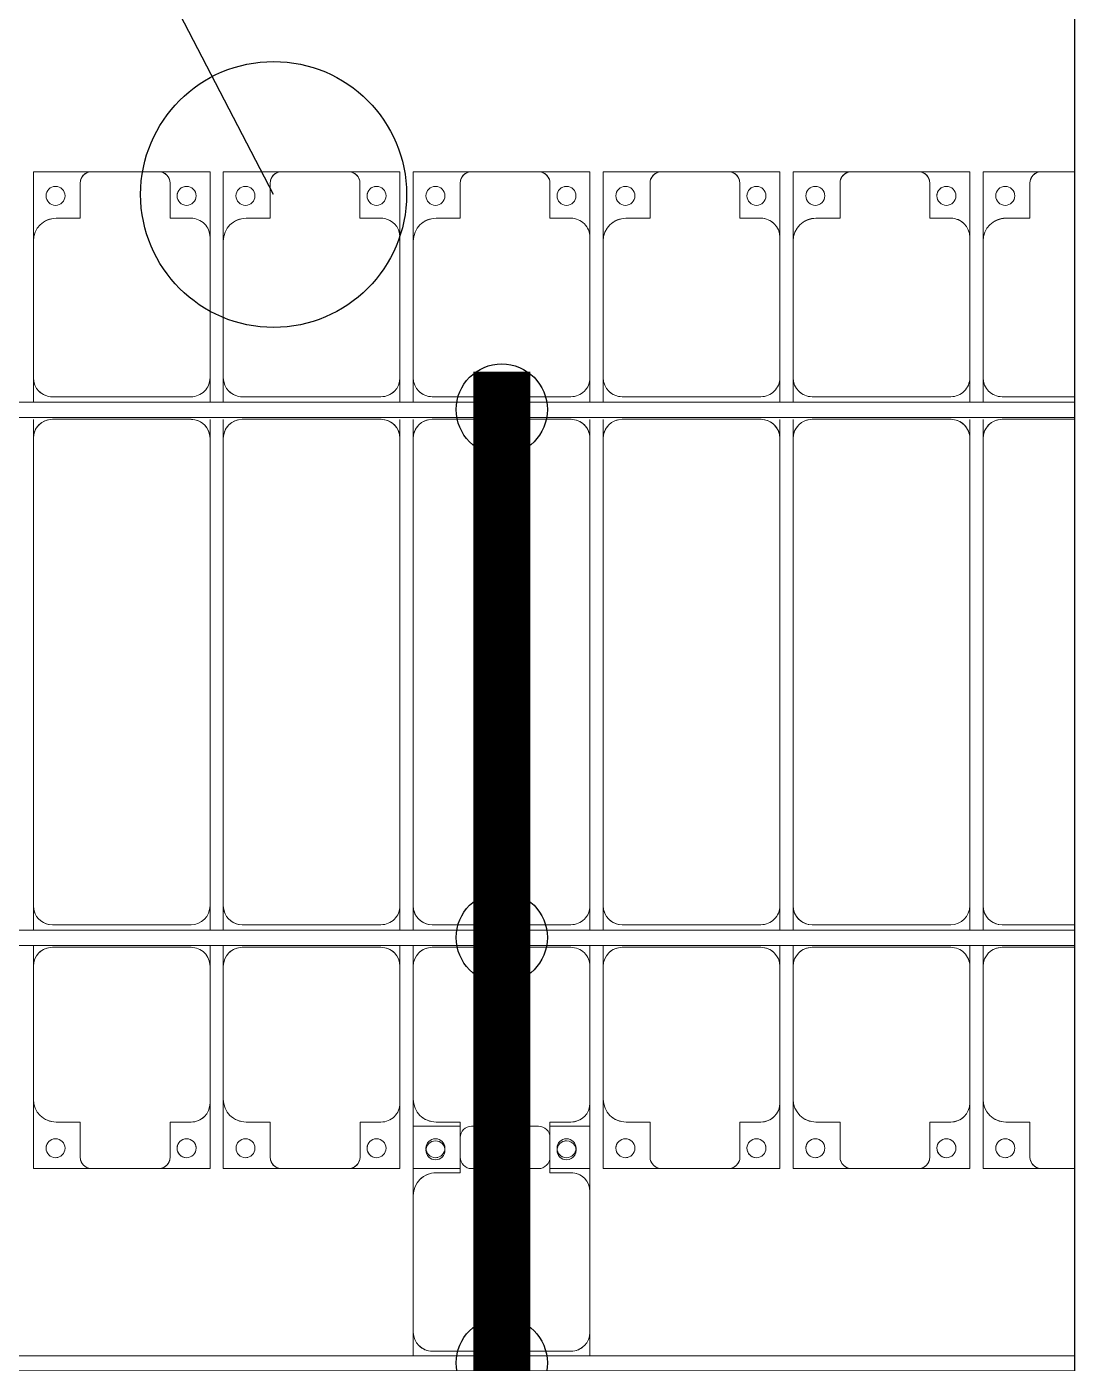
# Model space of a CAD drawing. Header units: millimetres. Extents: x -496478 to -186190, y -204059 to -87354.
# Drawn here: x -441992 to -439231, y -113484 to -109965 of the extents above; entities that cross this region are included whole.
import ezdxf

# ---------------------------------------------------------------- set-up
doc = ezdxf.new("R2010")
doc.units = ezdxf.units.MM
for name, color, linetype, lineweight in [('A-DETL-MBND', 5, 'Continuous', 9), ('A-GENM', 13, 'Continuous', 9), ('S-BEAM', 12, 'Continuous', 9)]:
    doc.layers.add(name, color=color, linetype=linetype, lineweight=lineweight)
for name, color, linetype in [('GC-BICH NEO', 6, 'Continuous'), ('GC-DAY NEO', 5, 'Continuous'), ('GC-HOP 40x60 GIA CUONG', 1, 'Continuous')]:
    doc.layers.add(name, color=color, linetype=linetype)

# ---------------------------------------------------------------- blocks, each defined once
blk = doc.blocks.new('Dầm C52 - Dầm C52-24915-BỐ TRÍ KHUNG KẾT CẤU BÈ PIN 01')
at = {"layer": 'S-BEAM', "color": 1}
for p, q in [((61450.1, 20), (67410.1, 20)), ((67410.1, -20), (61450.1, -20))]:
    blk.add_line(p, q, dxfattribs=at)
blk = doc.blocks.new('Dầm C52 - Hộp 40x60-25667-BỐ TRÍ KHUNG KẾT CẤU BÈ PIN 01')
at = {"layer": 'S-BEAM', "color": 3, "lineweight": 25}
blk.add_line((-45235.9, 20), (45235.9, 20), dxfattribs=at)
blk = doc.blocks.new('Dai phao do pin - DẢI PHAO ĐỠ PIN-15373-BỐ TRÍ KHUNG KẾT CẤU BÈ PIN 01')
at = {"layer": 'A-DETL-MBND', "color": 8}
for p, q in [((68478, 241.6), (68539.7, 241.6)), ((68899.7, 241.6), (68539.7, 241.6)), ((68899.7, 241.6), (69082.2, 241.6)), ((69082.2, 241.6), (69082.2, 118.2)), ((68489.7, 191.6), (68489.7, -173.4)), ((68959.7, 118.2), (68959.7, 181.6)), ((69052.2, 118.2), (68959.7, 118.2)), ((69082.2, -88.2), (69082.2, 88.2)), ((68959.7, -173.4), (68959.7, -118.2)), ((68959.7, -118.2), (69052.2, -118.2)), ((69082.2, -118.2), (69082.2, -223.4)), ((68539.7, -223.4), (68478, -223.4)), ((68539.7, -223.4), (68909.7, -223.4)), ((69082.2, -223.4), (68909.7, -223.4))]:
    blk.add_line(p, q, dxfattribs=at)
for centre, radius, start, end in [((68539.7, 191.6), 50, 90, 180), ((68539.7, 191.6), 50, 135, 180), ((68899.7, 181.6), 60, 0, 90), ((68899.7, 181.6), 60, 0, 45), ((69018.6, 183.2), 25, 0, 180), ((69018.6, 183.2), 25, 180, 360), ((69052.2, 88.2), 30, 0, 90), ((69052.2, -88.2), 30, 270, 0), ((69018.6, -161.8), 25, 0, 180), ((69018.6, -161.8), 25, 60, 90), ((68539.7, -173.4), 50, 180, 270), ((68539.7, -173.4), 50, 180, 225), ((68909.7, -173.4), 50, 270, 360), ((68909.7, -173.4), 50, 315, 360), ((69018.6, -161.8), 25, 180, 0), ((69018.6, -161.8), 25, 30, 45), ((69018.6, -161.8), 25, 0, 15)]:
    blk.add_arc(centre, radius, start, end, dxfattribs=at)
blk = doc.blocks.new('Dải phao đi lại kèm đỡ invester - DẢI PHAO ĐI LẠI-V120-BỐ TRÍ KHUNG KẾT CẤU BÈ PIN 01')
at = {"layer": 'A-DETL-MBND', "color": 8}
for p, q in [((22758.4, 1312.2), (22911.8, 1312.2)), ((22758.4, 1129.7), (22758.4, 1312.2)), ((22911.8, 1312.2), (22758.4, 1312.2)), ((23088.2, 1312.2), (22911.8, 1312.2)), ((23088.2, 1312.2), (23223.4, 1312.2)), ((23223.4, 1312.2), (23088.2, 1312.2)), ((23223.4, 1312.2), (23223.4, 1139.7)), ((23258.4, 1312.2), (23411.8, 1312.2)), ((23258.4, 1129.7), (23258.4, 1312.2)), ((23411.8, 1312.2), (23258.4, 1312.2)), ((23588.2, 1312.2), (23411.8, 1312.2)), ((23588.2, 1312.2), (23723.4, 1312.2)), ((23723.4, 1312.2), (23588.2, 1312.2)), ((23723.4, 1312.2), (23723.4, 1139.7)), ((23758.4, 1312.2), (23911.8, 1312.2)), ((23758.4, 1129.7), (23758.4, 1312.2)), ((23911.8, 1312.2), (23758.4, 1312.2)), ((24088.2, 1312.2), (23911.8, 1312.2)), ((24088.2, 1312.2), (24223.4, 1312.2)), ((24223.4, 1312.2), (24088.2, 1312.2)), ((24223.4, 1312.2), (24223.4, 1139.7)), ((24258.4, 1312.2), (24411.8, 1312.2)), ((24258.4, 1129.7), (24258.4, 1312.2)), ((24411.8, 1312.2), (24258.4, 1312.2)), ((24588.2, 1312.2), (24411.8, 1312.2)), ((24588.2, 1312.2), (24723.4, 1312.2)), ((24723.4, 1312.2), (24588.2, 1312.2)), ((24723.4, 1312.2), (24723.4, 1139.7)), ((24758.4, 1312.2), (24911.8, 1312.2)), ((24758.4, 1129.7), (24758.4, 1312.2)), ((24911.8, 1312.2), (24758.4, 1312.2)), ((25088.2, 1312.2), (24911.8, 1312.2)), ((25088.2, 1312.2), (25223.4, 1312.2)), ((25223.4, 1312.2), (25088.2, 1312.2)), ((25223.4, 1312.2), (25223.4, 1139.7)), ((25258.4, 1312.2), (25411.8, 1312.2)), ((25258.4, 1129.7), (25258.4, 1312.2)), ((25411.8, 1312.2), (25258.4, 1312.2)), ((25500, 1312.2), (25411.8, 1312.2)), ((22881.8, 1282.2), (22881.8, 1189.7)), ((23118.2, 1189.7), (23118.2, 1282.2)), ((23381.8, 1282.2), (23381.8, 1189.7)), ((23618.2, 1189.7), (23618.2, 1282.2)), ((23881.8, 1282.2), (23881.8, 1189.7)), ((24118.2, 1189.7), (24118.2, 1282.2)), ((24381.8, 1282.2), (24381.8, 1189.7)), ((24618.2, 1189.7), (24618.2, 1282.2)), ((24881.8, 1282.2), (24881.8, 1189.7)), ((25118.2, 1189.7), (25118.2, 1282.2)), ((25381.8, 1282.2), (25381.8, 1189.7)), ((22881.8, 1189.7), (22818.4, 1189.7)), ((23173.4, 1189.7), (23118.2, 1189.7)), ((23381.8, 1189.7), (23318.4, 1189.7)), ((23673.4, 1189.7), (23618.2, 1189.7)), ((23881.8, 1189.7), (23818.4, 1189.7)), ((24173.4, 1189.7), (24118.2, 1189.7)), ((24381.8, 1189.7), (24318.4, 1189.7)), ((24673.4, 1189.7), (24618.2, 1189.7)), ((24881.8, 1189.7), (24818.4, 1189.7)), ((25173.4, 1189.7), (25118.2, 1189.7)), ((25381.8, 1189.7), (25318.4, 1189.7)), ((22758.4, 1129.7), (22758.4, 769.7)), ((23223.4, 769.7), (23223.4, 1139.7)), ((23258.4, 1129.7), (23258.4, 769.7)), ((23723.4, 769.7), (23723.4, 1139.7)), ((23758.4, 1129.7), (23758.4, 769.7)), ((24223.4, 769.7), (24223.4, 1139.7)), ((24258.4, 1129.7), (24258.4, 769.7)), ((24723.4, 769.7), (24723.4, 1139.7)), ((24758.4, 1129.7), (24758.4, 769.7)), ((25223.4, 769.7), (25223.4, 1139.7)), ((25258.4, 1129.7), (25258.4, 769.7)), ((22758.4, 705.3), (22758.4, 769.7)), ((23223.4, 769.7), (23223.4, 705.3)), ((23258.4, 705.3), (23258.4, 769.7)), ((23723.4, 769.7), (23723.4, 705.3)), ((23758.4, 705.3), (23758.4, 769.7)), ((24223.4, 769.7), (24223.4, 705.3)), ((24258.4, 705.3), (24258.4, 769.7)), ((24723.4, 769.7), (24723.4, 705.3)), ((24758.4, 705.3), (24758.4, 769.7)), ((25223.4, 769.7), (25223.4, 705.3)), ((25258.4, 705.3), (25258.4, 769.7)), ((22808.4, 719.7), (23173.4, 719.7)), ((23308.4, 719.7), (23673.4, 719.7)), ((23808.4, 719.7), (24173.4, 719.7)), ((24308.4, 719.7), (24673.4, 719.7)), ((24808.4, 719.7), (25173.4, 719.7)), ((25308.4, 719.7), (25500, 719.7)), ((22758.4, 610.3), (22758.4, 660.1)), ((23173.4, 660.3), (22808.4, 660.3)), ((23223.4, 660.1), (23223.4, 610.3)), ((23258.4, 610.3), (23258.4, 660.1)), ((23673.4, 660.3), (23308.4, 660.3)), ((23723.4, 660.1), (23723.4, 610.3)), ((23758.4, 610.3), (23758.4, 660.1)), ((24173.4, 660.3), (23808.4, 660.3)), ((24223.4, 660.1), (24223.4, 610.3)), ((24258.4, 610.3), (24258.4, 660.1)), ((24673.4, 660.3), (24308.4, 660.3)), ((24723.4, 660.1), (24723.4, 610.3)), ((24758.4, 610.3), (24758.4, 660.1)), ((25173.4, 660.3), (24808.4, 660.3)), ((25223.4, 660.1), (25223.4, 610.3)), ((25258.4, 610.3), (25258.4, 660.1)), ((25500, 660.3), (25308.4, 660.3)), ((22758.4, 610.3), (22758.4, -620.3)), ((23223.4, -620.3), (23223.4, 610.3)), ((23258.4, 610.3), (23258.4, -620.3)), ((23723.4, -620.3), (23723.4, 610.3)), ((23758.4, 610.3), (23758.4, -620.3)), ((24223.4, -620.3), (24223.4, 610.3)), ((24258.4, 610.3), (24258.4, -620.3)), ((24723.4, -620.3), (24723.4, 610.3)), ((24758.4, 610.3), (24758.4, -620.3)), ((25223.4, -620.3), (25223.4, 610.3)), ((25258.4, 610.3), (25258.4, -620.3)), ((22758.4, -684.7), (22758.4, -620.3)), ((23223.4, -620.3), (23223.4, -684.7)), ((23258.4, -684.7), (23258.4, -620.3)), ((23723.4, -620.3), (23723.4, -684.7)), ((23758.4, -684.7), (23758.4, -620.3)), ((24223.4, -620.3), (24223.4, -684.7)), ((24258.4, -684.7), (24258.4, -620.3)), ((24723.4, -620.3), (24723.4, -684.7)), ((24758.4, -684.7), (24758.4, -620.3)), ((25223.4, -620.3), (25223.4, -684.7)), ((25258.4, -684.7), (25258.4, -620.3)), ((22808.4, -670.3), (23173.4, -670.3)), ((23308.4, -670.3), (23673.4, -670.3)), ((23808.4, -670.3), (24173.4, -670.3)), ((24308.4, -670.3), (24673.4, -670.3)), ((24808.4, -670.3), (25173.4, -670.3)), ((25308.4, -670.3), (25500, -670.3)), ((22758.4, -779.7), (22758.4, -724.7)), ((23173.4, -729.7), (22808.4, -729.7)), ((23223.4, -724.7), (23223.4, -779.7)), ((23258.4, -779.7), (23258.4, -724.7)), ((23673.4, -729.7), (23308.4, -729.7)), ((23723.4, -724.7), (23723.4, -779.7)), ((23758.4, -779.7), (23758.4, -724.7)), ((24173.4, -729.7), (23808.4, -729.7)), ((24223.4, -724.7), (24223.4, -779.7)), ((24258.4, -779.7), (24258.4, -724.7)), ((24673.4, -729.7), (24308.4, -729.7)), ((24723.4, -724.7), (24723.4, -779.7)), ((24758.4, -779.7), (24758.4, -724.7)), ((25173.4, -729.7), (24808.4, -729.7)), ((25223.4, -724.7), (25223.4, -779.7)), ((25258.4, -779.7), (25258.4, -724.7)), ((25500, -729.7), (25308.4, -729.7)), ((22758.4, -779.7), (22758.4, -1129.7)), ((23223.4, -1139.7), (23223.4, -779.7)), ((23258.4, -779.7), (23258.4, -1129.7)), ((23723.4, -1139.7), (23723.4, -779.7)), ((23758.4, -779.7), (23758.4, -1129.7)), ((24223.4, -1139.7), (24223.4, -779.7)), ((24258.4, -779.7), (24258.4, -1129.7)), ((24723.4, -1139.7), (24723.4, -779.7)), ((24758.4, -779.7), (24758.4, -1129.7)), ((25223.4, -1139.7), (25223.4, -779.7)), ((25258.4, -779.7), (25258.4, -1129.7)), ((22758.4, -1312.2), (22758.4, -1129.7)), ((23223.4, -1139.7), (23223.4, -1312.2)), ((23258.4, -1312.2), (23258.4, -1129.7)), ((23723.4, -1139.7), (23723.4, -1312.2)), ((23758.4, -1312.2), (23758.4, -1129.7)), ((24223.4, -1139.7), (24223.4, -1312.2)), ((24258.4, -1312.2), (24258.4, -1129.7)), ((24723.4, -1139.7), (24723.4, -1312.2)), ((24758.4, -1312.2), (24758.4, -1129.7)), ((25223.4, -1139.7), (25223.4, -1312.2)), ((25258.4, -1312.2), (25258.4, -1129.7)), ((22818.4, -1189.7), (22881.8, -1189.7)), ((22881.8, -1189.7), (22881.8, -1282.2)), ((23118.2, -1282.2), (23118.2, -1189.7)), ((23118.2, -1189.7), (23173.4, -1189.7)), ((23318.4, -1189.7), (23381.8, -1189.7)), ((23381.8, -1189.7), (23381.8, -1282.2)), ((23618.2, -1282.2), (23618.2, -1189.7)), ((23618.2, -1189.7), (23673.4, -1189.7)), ((23818.4, -1189.7), (23881.8, -1189.7)), ((23881.8, -1189.7), (23881.8, -1282.2)), ((24118.2, -1282.2), (24118.2, -1189.7)), ((24118.2, -1189.7), (24173.4, -1189.7)), ((24318.4, -1189.7), (24381.8, -1189.7)), ((24381.8, -1189.7), (24381.8, -1282.2)), ((24618.2, -1282.2), (24618.2, -1189.7)), ((24618.2, -1189.7), (24673.4, -1189.7)), ((24818.4, -1189.7), (24881.8, -1189.7)), ((24881.8, -1189.7), (24881.8, -1282.2)), ((25118.2, -1282.2), (25118.2, -1189.7)), ((25118.2, -1189.7), (25173.4, -1189.7)), ((25318.4, -1189.7), (25381.8, -1189.7)), ((25381.8, -1189.7), (25381.8, -1282.2)), ((22911.8, -1312.2), (22758.4, -1312.2)), ((22758.4, -1312.2), (22911.8, -1312.2)), ((22911.8, -1312.2), (23088.2, -1312.2)), ((23223.4, -1312.2), (23088.2, -1312.2)), ((23088.2, -1312.2), (23223.4, -1312.2)), ((23411.8, -1312.2), (23258.4, -1312.2)), ((23258.4, -1312.2), (23411.8, -1312.2)), ((23411.8, -1312.2), (23588.2, -1312.2)), ((23723.4, -1312.2), (23588.2, -1312.2)), ((23588.2, -1312.2), (23723.4, -1312.2)), ((23881.8, -1312.2), (23758.4, -1312.2)), ((23911.8, -1312.2), (24088.2, -1312.2)), ((24223.4, -1312.2), (24118.2, -1312.2)), ((24411.8, -1312.2), (24258.4, -1312.2)), ((24258.4, -1312.2), (24411.8, -1312.2)), ((24411.8, -1312.2), (24588.2, -1312.2)), ((24723.4, -1312.2), (24588.2, -1312.2)), ((24588.2, -1312.2), (24723.4, -1312.2)), ((24911.8, -1312.2), (24758.4, -1312.2)), ((24758.4, -1312.2), (24911.8, -1312.2)), ((24911.8, -1312.2), (25088.2, -1312.2)), ((25223.4, -1312.2), (25088.2, -1312.2)), ((25088.2, -1312.2), (25223.4, -1312.2)), ((25411.8, -1312.2), (25258.4, -1312.2)), ((25258.4, -1312.2), (25411.8, -1312.2)), ((25411.8, -1312.2), (25500, -1312.2))]:
    blk.add_line(p, q, dxfattribs=at)
for centre, radius, start, end in [((22911.8, 1282.2), 30, 90, 180), ((22911.8, 1282.2), 30, 90, 165), ((22911.8, 1282.2), 30, 90, 105), ((22911.8, 1282.2), 30, 90, 105), ((23088.2, 1282.2), 30, 0, 90), ((23088.2, 1282.2), 30, 75, 90), ((23088.2, 1282.2), 30, 15, 90), ((23088.2, 1282.2), 30, 75, 90), ((23411.8, 1282.2), 30, 90, 180), ((23411.8, 1282.2), 30, 90, 165), ((23411.8, 1282.2), 30, 90, 105), ((23411.8, 1282.2), 30, 90, 105), ((23588.2, 1282.2), 30, 360, 90), ((23588.2, 1282.2), 30, 75, 90), ((23588.2, 1282.2), 30, 15, 90), ((23588.2, 1282.2), 30, 75, 90), ((23911.8, 1282.2), 30, 90, 180), ((23911.8, 1282.2), 30, 90, 165), ((23911.8, 1282.2), 30, 90, 105), ((23911.8, 1282.2), 30, 90, 105), ((24088.2, 1282.2), 30, 0, 90), ((24088.2, 1282.2), 30, 75, 90), ((24088.2, 1282.2), 30, 15, 90), ((24088.2, 1282.2), 30, 75, 90), ((24411.8, 1282.2), 30, 90, 180), ((24411.8, 1282.2), 30, 90, 165), ((24411.8, 1282.2), 30, 90, 105), ((24411.8, 1282.2), 30, 90, 105), ((24588.2, 1282.2), 30, 0, 90), ((24588.2, 1282.2), 30, 75, 90), ((24588.2, 1282.2), 30, 15, 90), ((24588.2, 1282.2), 30, 75, 90), ((24911.8, 1282.2), 30, 90, 180), ((24911.8, 1282.2), 30, 90, 165), ((24911.8, 1282.2), 30, 90, 105), ((24911.8, 1282.2), 30, 90, 105), ((25088.2, 1282.2), 30, 360, 90), ((25088.2, 1282.2), 30, 75, 90), ((25088.2, 1282.2), 30, 15, 90), ((25088.2, 1282.2), 30, 75, 90), ((25411.8, 1282.2), 30, 90, 180), ((25411.8, 1282.2), 30, 90, 165), ((25411.8, 1282.2), 30, 90, 105), ((25411.8, 1282.2), 30, 90, 105), ((22816.8, 1248.6), 25, 90, 270), ((22816.8, 1248.6), 25, 270, 90), ((23161.8, 1248.6), 25, 90, 270), ((23161.8, 1248.6), 25, 120, 135), ((23161.8, 1248.6), 25, 90, 105), ((23161.8, 1248.6), 25, 270, 90), ((23316.8, 1248.6), 25, 90, 270), ((23316.8, 1248.6), 25, 270, 90), ((23661.8, 1248.6), 25, 90, 270), ((23661.8, 1248.6), 25, 120, 135), ((23661.8, 1248.6), 25, 90, 105), ((23661.8, 1248.6), 25, 270, 90), ((23816.8, 1248.6), 25, 90, 270), ((23816.8, 1248.6), 25, 270, 90), ((24161.8, 1248.6), 25, 90, 270), ((24161.8, 1248.6), 25, 120, 135), ((24161.8, 1248.6), 25, 90, 105), ((24161.8, 1248.6), 25, 270, 90), ((24316.8, 1248.6), 25, 90, 270), ((24316.8, 1248.6), 25, 270, 90), ((24661.8, 1248.6), 25, 90, 270), ((24661.8, 1248.6), 25, 120, 135), ((24661.8, 1248.6), 25, 90, 105), ((24661.8, 1248.6), 25, 270, 90), ((24816.8, 1248.6), 25, 90, 270), ((24816.8, 1248.6), 25, 270, 90), ((25161.8, 1248.6), 25, 90, 270), ((25161.8, 1248.6), 25, 120, 135), ((25161.8, 1248.6), 25, 90, 105), ((25161.8, 1248.6), 25, 270, 90), ((25316.8, 1248.6), 25, 90, 270), ((25316.8, 1248.6), 25, 270, 90), ((23161.8, 1248.6), 25, 150, 180), ((23661.8, 1248.6), 25, 150, 180), ((24161.8, 1248.6), 25, 150, 180), ((24661.8, 1248.6), 25, 150, 180), ((25161.8, 1248.6), 25, 150, 180), ((22818.4, 1129.7), 60, 90, 180), ((22818.4, 1129.7), 60, 90, 135), ((23173.4, 1139.7), 50, 360, 90), ((23173.4, 1139.7), 50, 45, 90), ((23318.4, 1129.7), 60, 90, 180), ((23318.4, 1129.7), 60, 90, 135), ((23673.4, 1139.7), 50, 0, 90), ((23673.4, 1139.7), 50, 45, 90), ((23818.4, 1129.7), 60, 90, 180), ((23818.4, 1129.7), 60, 90, 135), ((24173.4, 1139.7), 50, 360, 90), ((24173.4, 1139.7), 50, 45, 90), ((24318.4, 1129.7), 60, 90, 180), ((24318.4, 1129.7), 60, 90, 135), ((24673.4, 1139.7), 50, 0, 90), ((24673.4, 1139.7), 50, 45, 90), ((24818.4, 1129.7), 60, 90, 180), ((24818.4, 1129.7), 60, 90, 135), ((25173.4, 1139.7), 50, 0, 90), ((25173.4, 1139.7), 50, 45, 90), ((25318.4, 1129.7), 60, 90, 180), ((25318.4, 1129.7), 60, 90, 135), ((22808.4, 769.7), 50, 180, 270), ((23173.4, 769.7), 50, 270, 0), ((23308.4, 769.7), 50, 180, 270), ((23673.4, 769.7), 50, 270, 360), ((23808.4, 769.7), 50, 180, 270), ((24173.4, 769.7), 50, 270, 0), ((24308.4, 769.7), 50, 180, 270), ((24673.4, 769.7), 50, 270, 0), ((24808.4, 769.7), 50, 180, 270), ((25173.4, 769.7), 50, 270, 0), ((25308.4, 769.7), 50, 180, 270), ((22808.4, 769.7), 50, 225, 270), ((23173.4, 769.7), 50, 270, 315), ((23308.4, 769.7), 50, 225, 270), ((23673.4, 769.7), 50, 270, 315), ((23808.4, 769.7), 50, 225, 270), ((24173.4, 769.7), 50, 270, 315), ((24308.4, 769.7), 50, 225, 270), ((24673.4, 769.7), 50, 270, 315), ((24808.4, 769.7), 50, 225, 270), ((25173.4, 769.7), 50, 270, 315), ((25308.4, 769.7), 50, 225, 270), ((22808.4, 610.3), 50, 90, 180), ((22808.4, 610.3), 50, 105, 180), ((23173.4, 610.3), 50, 0, 90), ((23173.4, 610.3), 50, 15, 88.1685), ((23308.4, 610.3), 50, 90, 180), ((23308.4, 610.3), 50, 105, 180), ((23673.4, 610.3), 50, 0, 90), ((23673.4, 610.3), 50, 15, 88.1102), ((23808.4, 610.3), 50, 90, 180), ((23808.4, 610.3), 50, 105, 180), ((24173.4, 610.3), 50, 360, 90), ((24173.4, 610.3), 50, 15, 88.0519), ((24308.4, 610.3), 50, 90, 180), ((24308.4, 610.3), 50, 105, 180), ((24673.4, 610.3), 50, 0, 90), ((24673.4, 610.3), 50, 15, 87.9936), ((24808.4, 610.3), 50, 90, 180), ((24808.4, 610.3), 50, 105, 180), ((25173.4, 610.3), 50, 360, 90), ((25173.4, 610.3), 50, 15, 87.9353), ((25308.4, 610.3), 50, 90, 180), ((25308.4, 610.3), 50, 105, 180), ((22808.4, -620.3), 50, 180, 270), ((22808.4, -620.3), 50, 195, 270), ((23173.4, -620.3), 50, 270, 360), ((23173.4, -620.3), 50, 270, 360), ((23308.4, -620.3), 50, 180, 270), ((23308.4, -620.3), 50, 195, 270), ((23673.4, -620.3), 50, 270, 0), ((23673.4, -620.3), 50, 270, 0), ((23808.4, -620.3), 50, 180, 270), ((23808.4, -620.3), 50, 195, 270), ((24173.4, -620.3), 50, 270, 0), ((24173.4, -620.3), 50, 270, 0), ((24308.4, -620.3), 50, 180, 270), ((24308.4, -620.3), 50, 195, 270), ((24673.4, -620.3), 50, 270, 0), ((24673.4, -620.3), 50, 270, 0), ((24808.4, -620.3), 50, 180, 270), ((24808.4, -620.3), 50, 195, 270), ((25173.4, -620.3), 50, 270, 360), ((25173.4, -620.3), 50, 270, 360), ((25308.4, -620.3), 50, 180, 270), ((25308.4, -620.3), 50, 195, 270), ((22808.4, -779.7), 50, 90, 180), ((22808.4, -779.7), 50, 90, 135), ((23173.4, -779.7), 50, 360, 90), ((23173.4, -779.7), 50, 45, 90), ((23308.4, -779.7), 50, 90, 180), ((23308.4, -779.7), 50, 90, 135), ((23673.4, -779.7), 50, 0, 90), ((23673.4, -779.7), 50, 45, 90), ((23808.4, -779.7), 50, 90, 180), ((23808.4, -779.7), 50, 90, 135), ((24173.4, -779.7), 50, 360, 90), ((24173.4, -779.7), 50, 45, 90), ((24308.4, -779.7), 50, 90, 180), ((24308.4, -779.7), 50, 90, 135), ((24673.4, -779.7), 50, 0, 90), ((24673.4, -779.7), 50, 45, 90), ((24808.4, -779.7), 50, 90, 180), ((24808.4, -779.7), 50, 90, 135), ((25173.4, -779.7), 50, 360, 90), ((25173.4, -779.7), 50, 45, 90), ((25308.4, -779.7), 50, 90, 180), ((25308.4, -779.7), 50, 90, 135), ((22818.4, -1129.7), 60, 180, 270), ((23173.4, -1139.7), 50, 270, 360), ((23318.4, -1129.7), 60, 180, 270), ((23673.4, -1139.7), 50, 270, 0), ((23818.4, -1129.7), 60, 180, 270), ((24173.4, -1139.7), 50, 270, 360), ((24318.4, -1129.7), 60, 180, 270), ((24673.4, -1139.7), 50, 270, 360), ((24818.4, -1129.7), 60, 180, 270), ((25173.4, -1139.7), 50, 270, 360), ((25318.4, -1129.7), 60, 180, 270), ((22818.4, -1129.7), 60, 225, 270), ((23173.4, -1139.7), 50, 270, 315), ((23318.4, -1129.7), 60, 225, 270), ((23673.4, -1139.7), 50, 270, 315), ((23818.4, -1129.7), 60, 225, 270), ((24173.4, -1139.7), 50, 270, 315), ((24318.4, -1129.7), 60, 225, 270), ((24673.4, -1139.7), 50, 270, 315), ((24818.4, -1129.7), 60, 225, 270), ((25173.4, -1139.7), 50, 270, 315), ((25318.4, -1129.7), 60, 225, 270), ((22816.8, -1258.6), 25, 90, 270), ((22816.8, -1258.6), 25, 165, 180), ((22816.8, -1258.6), 25, 270, 90), ((23161.8, -1258.6), 25, 90, 270), ((23161.8, -1258.6), 25, 165, 270), ((23161.8, -1258.6), 25, 270, 90), ((23161.8, -1258.6), 25, 0, 15), ((23316.8, -1258.6), 25, 90, 270), ((23316.8, -1258.6), 25, 165, 180), ((23316.8, -1258.6), 25, 270, 90), ((23661.8, -1258.6), 25, 90, 270), ((23661.8, -1258.6), 25, 165, 270), ((23661.8, -1258.6), 25, 270, 90), ((23661.8, -1258.6), 25, 0, 15), ((23816.8, -1258.6), 25, 90, 270), ((23816.8, -1258.6), 25, 270, 90), ((24161.8, -1258.6), 25, 90, 270), ((24161.8, -1258.6), 25, 165, 270), ((24161.8, -1258.6), 25, 270, 90), ((24316.8, -1258.6), 25, 90, 270), ((24316.8, -1258.6), 25, 165, 180), ((24316.8, -1258.6), 25, 270, 90), ((24661.8, -1258.6), 25, 90, 270), ((24661.8, -1258.6), 25, 165, 270), ((24661.8, -1258.6), 25, 270, 90), ((24661.8, -1258.6), 25, 0, 15), ((24816.8, -1258.6), 25, 90, 270), ((24816.8, -1258.6), 25, 165, 180), ((24816.8, -1258.6), 25, 270, 90), ((25161.8, -1258.6), 25, 90, 270), ((25161.8, -1258.6), 25, 165, 270), ((25161.8, -1258.6), 25, 270, 90), ((25161.8, -1258.6), 25, 0, 15), ((25316.8, -1258.6), 25, 90, 270), ((25316.8, -1258.6), 25, 165, 180), ((25316.8, -1258.6), 25, 270, 90), ((22816.8, -1258.6), 25, 270, 285), ((22911.8, -1282.2), 30, 180, 270), ((22911.8, -1282.2), 30, 195, 270), ((23088.2, -1282.2), 30, 270, 0), ((23088.2, -1282.2), 30, 270, 345), ((23088.2, -1282.2), 30, 315, 330), ((23088.2, -1282.2), 30, 315, 330), ((23316.8, -1258.6), 25, 270, 285), ((23411.8, -1282.2), 30, 180, 270), ((23411.8, -1282.2), 30, 195, 270), ((23588.2, -1282.2), 30, 270, 360), ((23588.2, -1282.2), 30, 270, 345), ((23588.2, -1282.2), 30, 315, 330), ((23588.2, -1282.2), 30, 315, 330), ((23816.8, -1258.6), 25, 270, 285), ((23911.8, -1282.2), 30, 180, 270), ((24088.2, -1282.2), 30, 270, 360), ((24316.8, -1258.6), 25, 270, 285), ((24411.8, -1282.2), 30, 180, 270), ((24411.8, -1282.2), 30, 195, 270), ((24588.2, -1282.2), 30, 270, 0), ((24588.2, -1282.2), 30, 270, 345), ((24588.2, -1282.2), 30, 315, 330), ((24588.2, -1282.2), 30, 315, 330), ((24816.8, -1258.6), 25, 270, 285), ((24911.8, -1282.2), 30, 180, 270), ((24911.8, -1282.2), 30, 195, 270), ((25088.2, -1282.2), 30, 270, 0), ((25088.2, -1282.2), 30, 270, 345), ((25088.2, -1282.2), 30, 315, 330), ((25088.2, -1282.2), 30, 315, 330), ((25316.8, -1258.6), 25, 270, 285), ((25411.8, -1282.2), 30, 180, 270), ((25411.8, -1282.2), 30, 195, 270), ((22911.8, -1282.2), 30, 255, 270), ((22911.8, -1282.2), 30, 255, 270), ((23088.2, -1282.2), 30, 270, 285), ((23088.2, -1282.2), 30, 270, 285), ((23411.8, -1282.2), 30, 255, 270), ((23411.8, -1282.2), 30, 255, 270), ((23588.2, -1282.2), 30, 270, 285), ((23588.2, -1282.2), 30, 270, 285), ((24411.8, -1282.2), 30, 255, 270), ((24411.8, -1282.2), 30, 255, 270), ((24588.2, -1282.2), 30, 270, 285), ((24588.2, -1282.2), 30, 270, 285), ((24911.8, -1282.2), 30, 255, 270), ((24911.8, -1282.2), 30, 255, 270), ((25088.2, -1282.2), 30, 270, 285), ((25088.2, -1282.2), 30, 270, 285), ((25411.8, -1282.2), 30, 255, 270), ((25411.8, -1282.2), 30, 255, 270)]:
    blk.add_arc(centre, radius, start, end, dxfattribs=at)
blk = doc.blocks.new('HOBANMONG_BEPIN 1_rvt-1-BỐ TRÍ KHUNG KẾT CẤU BÈ PIN 01')
at = {"layer": 'A-GENM', "lineweight": 9}
for name, p, rotation in [('Dải phao đi lại kèm đỡ invester - DẢI PHAO ĐI LẠI-V120-BỐ TRÍ KHUNG KẾT CẤU BÈ PIN 01', (-464732.5, -111659.3), 0.0007586099545854), ('Dai phao do pin - DẢI PHAO ĐỠ PIN-15373-BỐ TRÍ KHUNG KẾT CẤU BÈ PIN 01', (-440731.5, -181941.7), 90.00075860989342)]:
    blk.add_blockref(name, p, dxfattribs=dict(at, rotation=rotation))
at = {"layer": 'S-BEAM', "lineweight": 9}
for name, p, rotation in [('Dầm C52 - Hộp 40x60-25667-BỐ TRÍ KHUNG KẾT CẤU BÈ PIN 01', (-439212.1, -140519.8), 90.00075860989166), ('Dầm C52 - Dầm C52-24915-BỐ TRÍ KHUNG KẾT CẤU BÈ PIN 01', (-377782.4, -110972.9), 180.0007586094741), ('Dầm C52 - Dầm C52-24915-BỐ TRÍ KHUNG KẾT CẤU BÈ PIN 01', (-377782.4, -112362.9), 180.0007586094741), ('Dầm C52 - Dầm C52-24915-BỐ TRÍ KHUNG KẾT CẤU BÈ PIN 01', (-377782.3, -113482.9), 180.0007586094741)]:
    blk.add_blockref(name, p, dxfattribs=dict(at, rotation=rotation))

msp = doc.modelspace()

# ---------------------------------------------------------------- linework, layer by layer
at = {"layer": 'GC-BICH NEO'}
msp.add_circle((-441341.7, -110406.7), 350, dxfattribs=at)
at = {"layer": 'GC-DAY NEO'}
msp.add_line((-441341.7, -110406.7), (-445032.1, -103308.7), dxfattribs=at)
at = {"layer": 'GC-HOP 40x60 GIA CUONG', "const_width": 150}
msp.add_lwpolyline([(-440741.1, -125872.9), (-440741.1, -110872.9)], dxfattribs=at)
at = {"layer": 'GC-HOP 40x60 GIA CUONG'}
for centre in [(-440741.1, -110972.9), (-440741.1, -112362.9), (-440741.1, -113482.9)]:
    msp.add_circle(centre, 120, dxfattribs=at)

# ---------------------------------------------------------------- block references
at = {"lineweight": 5}
msp.add_blockref('HOBANMONG_BEPIN 1_rvt-1-BỐ TRÍ KHUNG KẾT CẤU BÈ PIN 01', (0, 0), dxfattribs=at)

doc.saveas('drawing.dxf')
